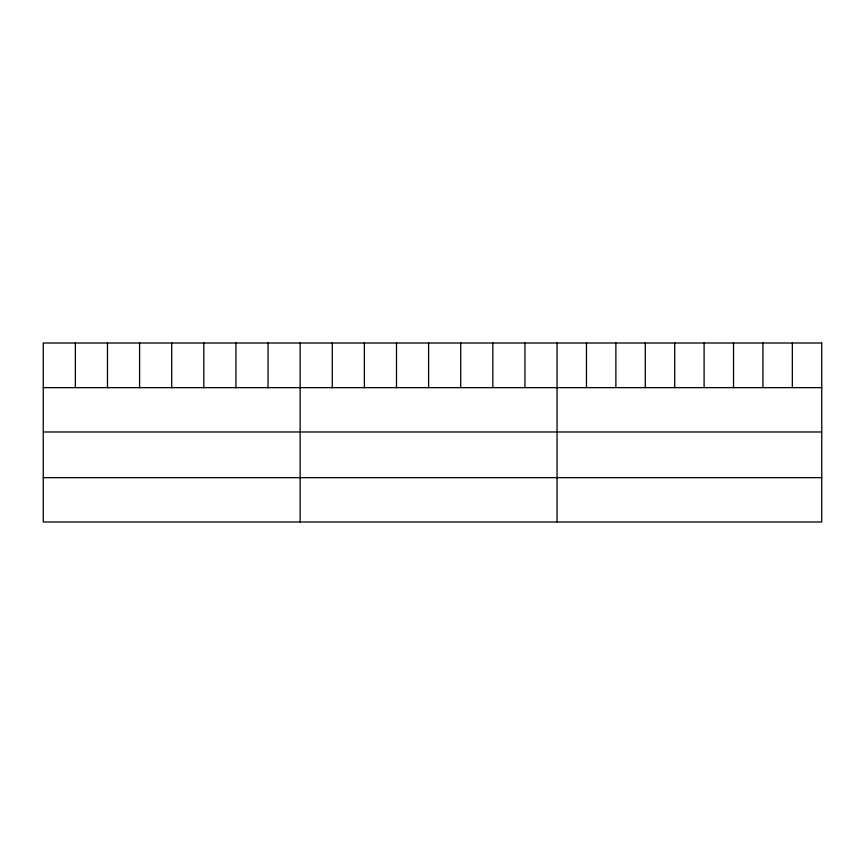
<?xml version="1.0" encoding="UTF-8"?>
<svg xmlns="http://www.w3.org/2000/svg" width="865" height="865" viewBox="0 0 865 865"><rect width="100%" height="100%" fill="white"/><g stroke="black" fill="none" stroke-linecap="round" stroke-linejoin="round"><path stroke-width="1.3" d="M43.25 387.639L821.75 387.639M43.25 431.981L821.75 431.981M43.25 477.664L821.75 477.664M792.34 343.005L792.34 387.639M762.93 343.005L762.93 387.639M733.52 343.005L733.52 387.639M704.11 343.005L704.11 387.639M674.7 343.005L674.7 387.639M645.29 343.005L645.29 387.639M615.88 343.005L615.88 387.639M586.47 343.005L586.47 387.639M557.06 343.005L557.06 521.995M524.947 343.005L524.947 387.639M492.834 343.005L492.834 387.639M460.721 343.005L460.721 387.639M428.608 343.005L428.608 387.639M396.494 343.005L396.494 387.639M364.381 343.005L364.381 387.639M332.268 343.005L332.268 387.639M300.155 343.005L300.155 521.995M268.042 343.005L268.042 387.639M235.929 343.005L235.929 387.639M203.816 343.005L203.816 387.639M171.703 343.005L171.703 387.639M139.589 343.005L139.589 387.639M107.476 343.005L107.476 387.639M75.363 343.005L75.363 387.639M821.75 343.005L43.25 343.005L43.25 521.995L821.75 521.995L821.75 343.005"/></g></svg>
